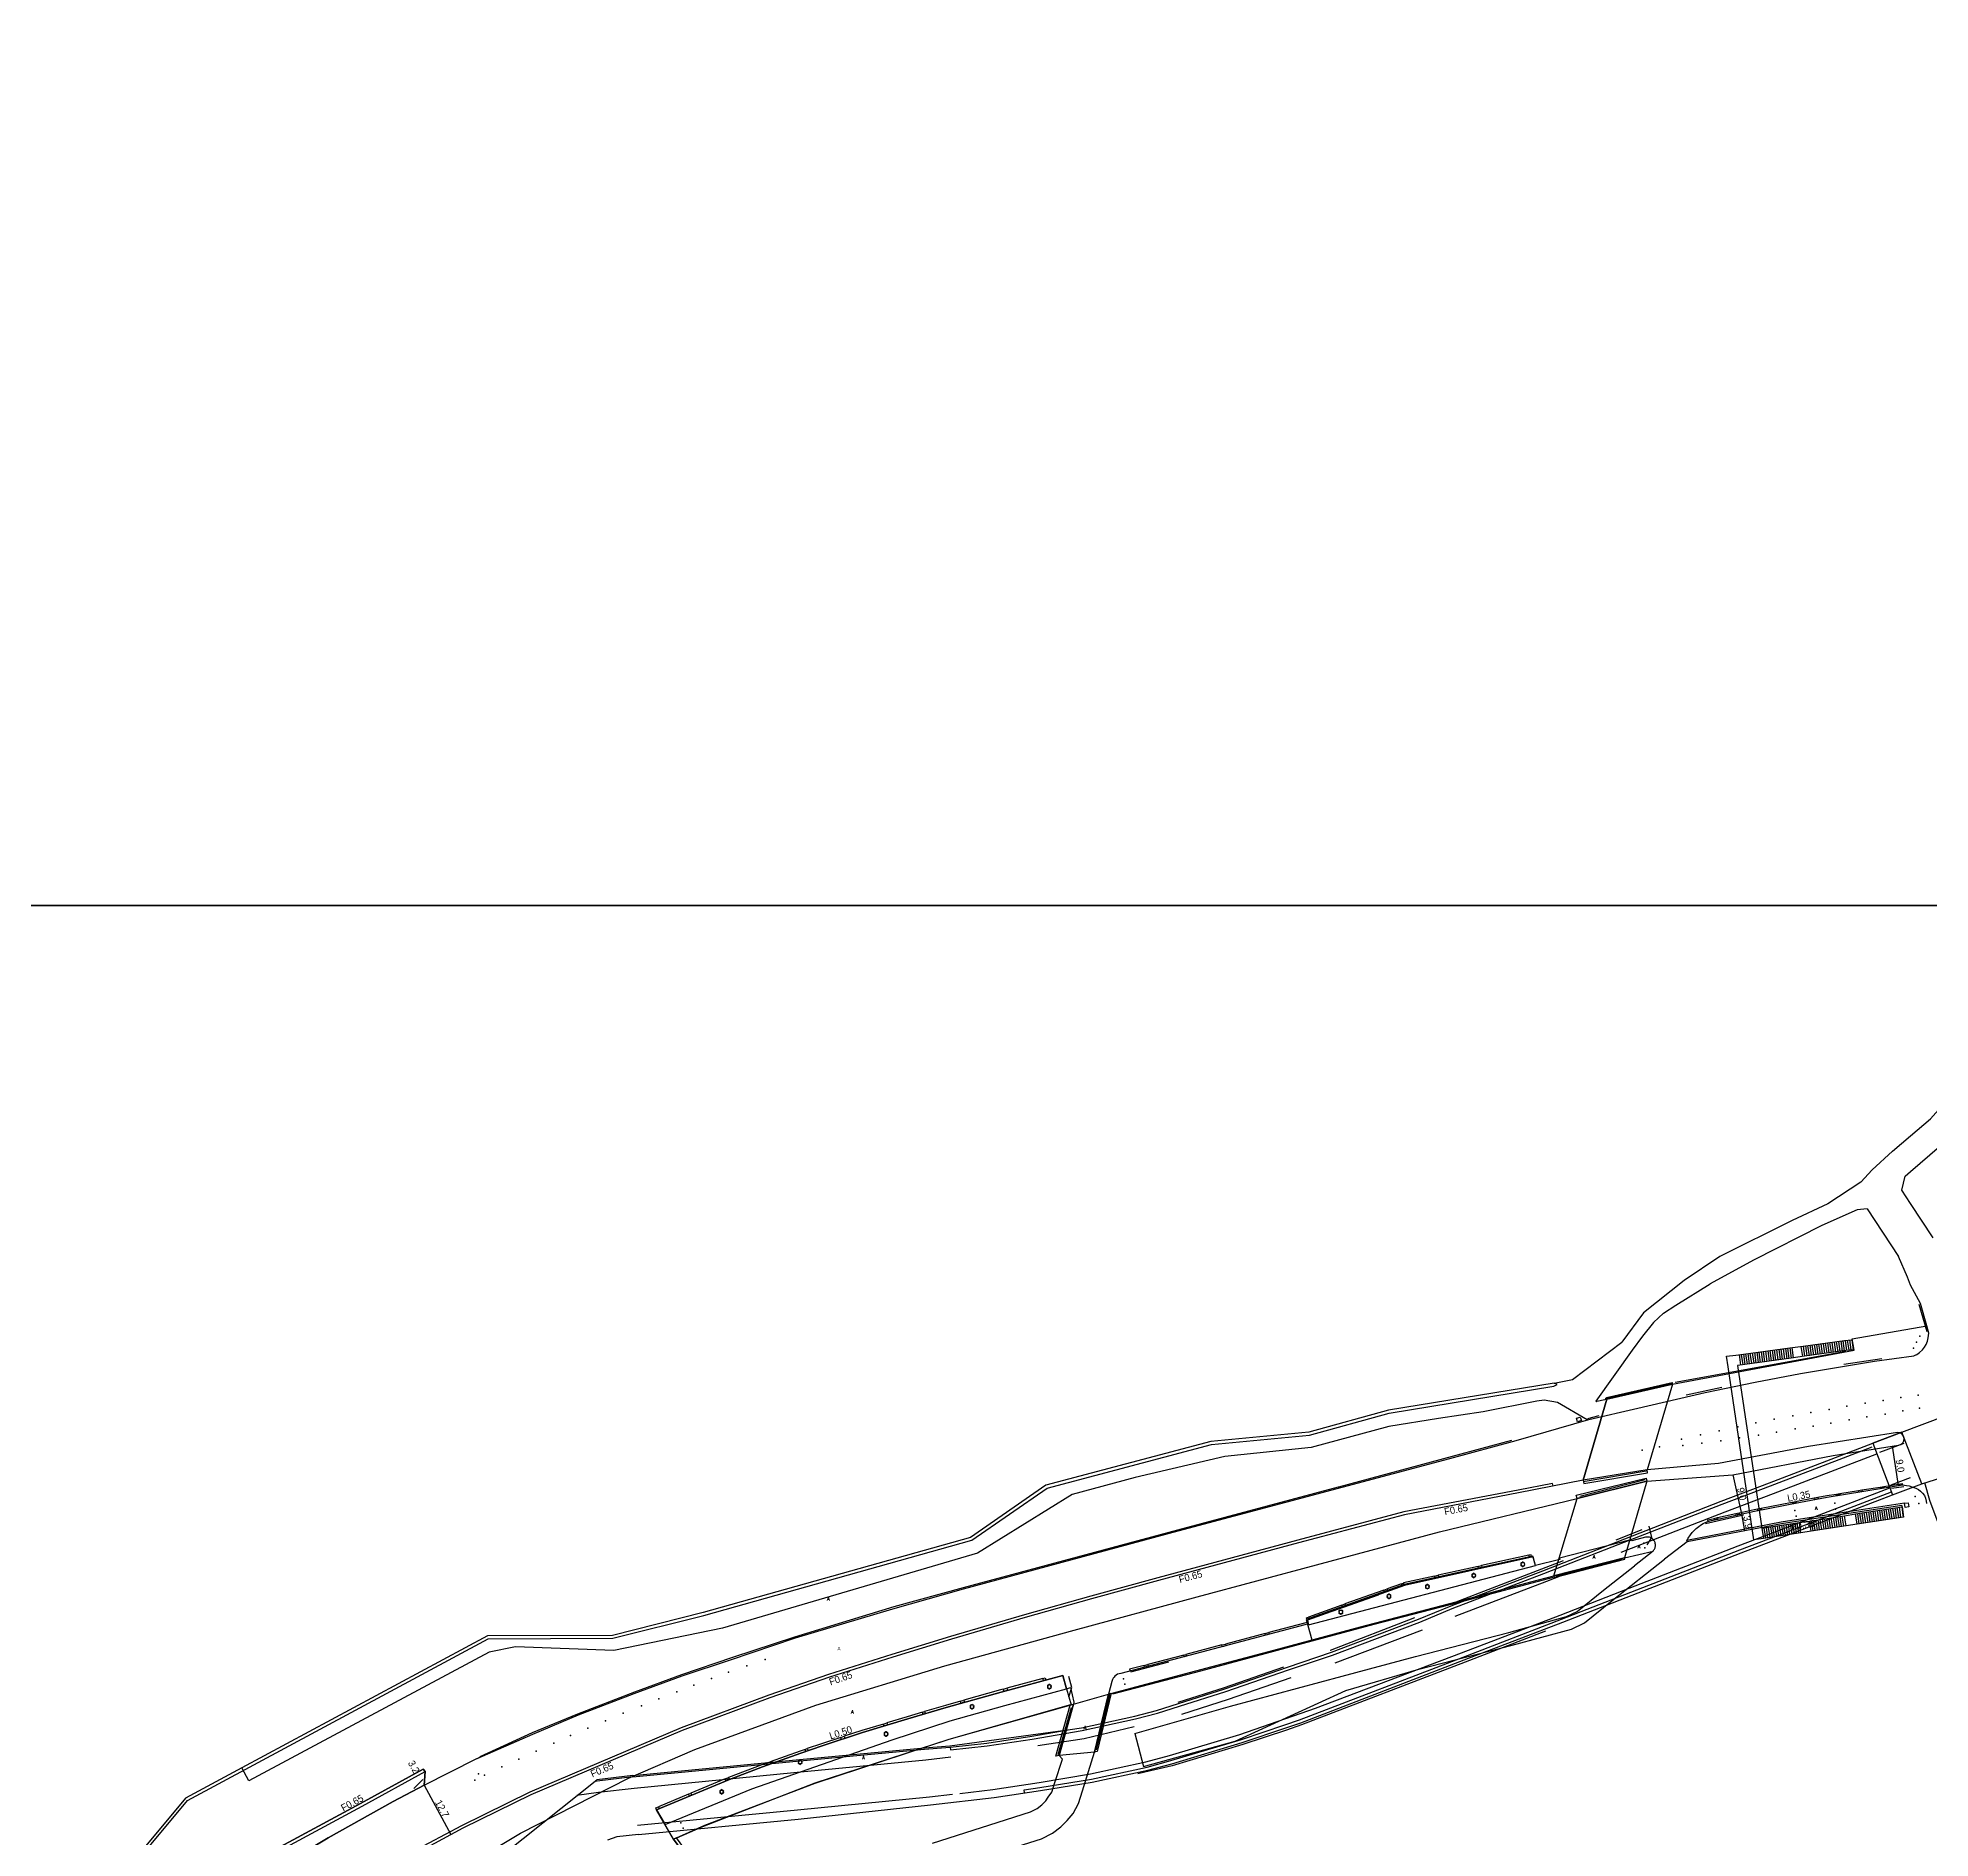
# Model space of a CAD drawing. Header units: metres. Extents: x -18400 to -16000, y -119400 to -117000.
# Drawn here: x -17503.7 to -17078.3, y -117809.7 to -117404.9 of the extents above; entities that cross this region are included whole.
import ezdxf

# ---------------------------------------------------------------- set-up
doc = ezdxf.new("R2010")
doc.units = ezdxf.units.M
doc.header["$LTSCALE"] = 2.5
for name, color, linetype in [('その他', 7, 'Continuous'), ('側溝・桝', 7, 'Continuous'), ('図郭', 7, 'Continuous'), ('幅員', 7, 'Continuous'), ('植栽', 7, 'Continuous'), ('歩道・分離帯・安全施設', 7, 'Continuous'), ('舗装', 7, 'Continuous'), ('道路', 7, 'Continuous')]:
    doc.layers.add(name, color=color, linetype=linetype)
doc.styles.add('DM_ANOTATION', font='txt.shx', dxfattribs={"bigfont": 'pscdm.shx'})
doc.styles.get("Standard").update_dxf_attribs({"font": ''})
doc.styles.add('YOKO_DECO', font='txt.shx', dxfattribs={"bigfont": 'extfont.shx'})
doc.styles.get('Standard').set_extended_font_data('@MS PGothic')

# ---------------------------------------------------------------- blocks, each defined once
blk = doc.blocks.new('223900')
for centre, start, end in [((-0.57735, 0.333333), 30, 270), ((-0.57735, -0.333333), 90, 330), ((0, 0.666667), 330, 210), ((0.57735, 0.333333), 270, 150), ((0.57735, -0.333333), 210, 90), ((0, -0.666667), 150, 30)]:
    blk.add_arc(centre, 0.333333, start, end)

msp = doc.modelspace()

# ---------------------------------------------------------------- linework, layer by layer
at = {"layer": 'その他'}
msp.add_lwpolyline([(-17123.7, -117703.69), (-17124.04, -117701.36), (-17121.96, -117701.08), (-17120.27, -117700.86), (-17109.85, -117699.47), (-17106.82, -117699.07), (-17097.56, -117697.84), (-17095.93, -117697.62), (-17095.6, -117699.87), (-17097.23, -117700.09), (-17106.51, -117701.36), (-17109.56, -117701.77), (-17119.95, -117703.19), (-17121.6, -117703.4), (-17116.09, -117740.03), (-17107.68, -117738.75), (-17105.39, -117738.4), (-17097.54, -117737.2), (-17095.07, -117736.82), (-17084.6, -117735.23), (-17084.3, -117737.54), (-17094.72, -117739.13), (-17097.19, -117739.5), (-17105.04, -117740.7), (-17107.33, -117741.05), (-17115.74, -117742.33), (-17117.91, -117742.66)], close=True, dxfattribs=at)
for points in [[(-17096.92, -117697.76), (-17096.6, -117700)], [(-17096.42, -117697.69), (-17096.1, -117699.94)], [(-17121.26, -117700.99), (-17120.94, -117703.32)], [(-17120.76, -117700.92), (-17120.43, -117703.25)], [(-17120.27, -117700.86), (-17119.95, -117703.19)], [(-17119.77, -117700.79), (-17119.45, -117703.12)], [(-17119.27, -117700.72), (-17118.97, -117703.05)], [(-17118.79, -117700.66), (-17118.46, -117702.98)], [(-17118.27, -117700.59), (-17117.96, -117702.92)], [(-17117.78, -117700.53), (-17117.46, -117702.85)], [(-17117.28, -117700.46), (-17116.97, -117702.78)], [(-17116.8, -117700.4), (-17116.49, -117702.72)], [(-17116.31, -117700.33), (-17115.99, -117702.65)], [(-17115.8, -117700.26), (-17115.5, -117702.58)], [(-17115.31, -117700.2), (-17115, -117702.51)], [(-17114.81, -117700.13), (-17114.51, -117702.45)], [(-17114.32, -117700.07), (-17114, -117702.38)], [(-17113.83, -117700), (-17113.51, -117702.31)], [(-17113.33, -117699.93), (-17113.03, -117702.24)], [(-17112.83, -117699.87), (-17112.52, -117702.18)], [(-17112.33, -117699.8), (-17112.02, -117702.11)], [(-17111.84, -117699.74), (-17111.53, -117702.04)], [(-17111.34, -117699.67), (-17111.04, -117701.97)], [(-17110.84, -117699.6), (-17110.54, -117701.91)], [(-17110.35, -117699.54), (-17110.05, -117701.84)], [(-17109.85, -117699.47), (-17109.56, -117701.77)], [(-17109.35, -117699.41), (-17109.06, -117701.7)], [(-17107.34, -117699.14), (-17107.01, -117701.42)], [(-17106.82, -117699.07), (-17106.51, -117701.36)], [(-17106.34, -117699.01), (-17106.01, -117701.29)], [(-17105.84, -117698.94), (-17105.52, -117701.22)], [(-17105.35, -117698.87), (-17105.01, -117701.15)], [(-17104.85, -117698.81), (-17104.52, -117701.09)], [(-17104.36, -117698.74), (-17104.02, -117701.02)], [(-17103.86, -117698.68), (-17103.53, -117700.95)], [(-17103.36, -117698.61), (-17103.03, -117700.88)], [(-17102.87, -117698.55), (-17102.54, -117700.82)], [(-17102.37, -117698.48), (-17102.05, -117700.75)], [(-17101.87, -117698.41), (-17101.55, -117700.68)], [(-17101.38, -117698.35), (-17101.06, -117700.61)], [(-17100.88, -117698.28), (-17100.55, -117700.54)], [(-17100.39, -117698.22), (-17100.06, -117700.48)], [(-17099.89, -117698.15), (-17099.57, -117700.41)], [(-17099.4, -117698.09), (-17099.07, -117700.34)], [(-17098.9, -117698.02), (-17098.58, -117700.28)], [(-17098.4, -117697.95), (-17098.09, -117700.21)], [(-17097.92, -117697.89), (-17097.58, -117700.14)], [(-17097.4, -117697.82), (-17097.09, -117700.07)], [(-17089.29, -117738.3), (-17089.63, -117736)], [(-17088.8, -117738.23), (-17089.13, -117735.92)], [(-17088.31, -117738.15), (-17088.65, -117735.85)], [(-17087.82, -117738.08), (-17088.15, -117735.77)], [(-17087.31, -117738), (-17087.66, -117735.69)], [(-17086.82, -117737.92), (-17087.17, -117735.62)], [(-17086.32, -117737.85), (-17086.67, -117735.54)], [(-17085.83, -117737.77), (-17086.17, -117735.47)], [(-17085.33, -117737.7), (-17085.68, -117735.39)], [(-17084.84, -117737.62), (-17085.19, -117735.32)], [(-17116.09, -117740.03), (-17115.74, -117742.33)], [(-17115.24, -117742.25), (-17115.59, -117739.95)], [(-17114.75, -117742.18), (-17115.1, -117739.88)], [(-17114.25, -117742.1), (-17114.61, -117739.8)], [(-17113.76, -117742.03), (-17114.11, -117739.72)], [(-17113.26, -117741.95), (-17113.62, -117739.65)], [(-17112.77, -117741.88), (-17113.13, -117739.58)], [(-17112.28, -117741.8), (-17112.62, -117739.5)], [(-17111.78, -117741.73), (-17112.14, -117739.42)], [(-17111.29, -117741.65), (-17111.63, -117739.35)], [(-17110.8, -117741.58), (-17111.15, -117739.27)], [(-17110.3, -117741.5), (-17110.65, -117739.2)], [(-17109.8, -117741.43), (-17110.15, -117739.12)], [(-17109.31, -117741.35), (-17109.66, -117739.05)], [(-17108.82, -117741.28), (-17109.17, -117738.97)], [(-17108.33, -117741.2), (-17108.67, -117738.9)], [(-17107.83, -117741.13), (-17108.18, -117738.82)], [(-17107.33, -117741.05), (-17107.68, -117738.75)], [(-17105.04, -117740.7), (-17105.39, -117738.4)], [(-17104.62, -117740.64), (-17104.96, -117738.33)], [(-17104.12, -117740.56), (-17104.47, -117738.26)], [(-17103.62, -117740.48), (-17103.97, -117738.18)], [(-17103.13, -117740.41), (-17103.47, -117738.1)], [(-17102.63, -117740.33), (-17102.98, -117738.03)], [(-17102.14, -117740.26), (-17102.49, -117737.95)], [(-17101.65, -117740.18), (-17101.99, -117737.88)], [(-17101.15, -117740.11), (-17101.5, -117737.8)], [(-17100.66, -117740.03), (-17101, -117737.73)], [(-17100.16, -117739.96), (-17100.52, -117737.65)], [(-17099.66, -117739.88), (-17100.02, -117737.58)], [(-17099.17, -117739.81), (-17099.52, -117737.5)], [(-17098.68, -117739.73), (-17099.03, -117737.43)], [(-17098.18, -117739.65), (-17098.53, -117737.35)], [(-17097.69, -117739.58), (-17098.04, -117737.28)], [(-17097.19, -117739.5), (-17097.54, -117737.2)], [(-17094.72, -117739.13), (-17095.07, -117736.82)], [(-17094.23, -117739.05), (-17094.58, -117736.75)], [(-17093.73, -117738.98), (-17094.08, -117736.67)], [(-17093.24, -117738.9), (-17093.59, -117736.6)], [(-17092.75, -117738.83), (-17093.1, -117736.52)], [(-17092.25, -117738.75), (-17092.6, -117736.45)], [(-17091.76, -117738.68), (-17092.1, -117736.37)], [(-17091.27, -117738.6), (-17091.61, -117736.3)], [(-17090.76, -117738.53), (-17091.13, -117736.22)], [(-17090.28, -117738.45), (-17090.63, -117736.15)], [(-17089.79, -117738.38), (-17090.13, -117736.07)]]:
    msp.add_lwpolyline(points, dxfattribs=at)
at = {"layer": '側溝・桝'}
for points in [[(-17496.73, -117846.5), (-17495.19, -117838.62), (-17486.42, -117820.92), (-17470.05, -117801.22), (-17402.44, -117764.86), (-17374.41, -117764.78), (-17353.97, -117759.63), (-17293.75, -117742.7), (-17276.78, -117730.98), (-17239.85, -117721.16), (-17217.84, -117719.07), (-17199.88, -117714.11), (-17162.91, -117708.06), (-17162.11, -117707.69)], [(-17162.11, -117707.69), (-17162.82, -117707.37)], [(-17160.33, -117748.32), (-17148.44, -117743.67), (-17125.02, -117734.58), (-17114.18, -117730.46), (-17091.31, -117721.68)], [(-17163.04, -117730.55), (-17163.16, -117729.93), (-17170.92, -117731.43), (-17196.62, -117736.36), (-17220.46, -117742.73), (-17251.93, -117751.14), (-17266.99, -117755.3), (-17281.92, -117759.5), (-17298.53, -117764.39), (-17311.7, -117768.4), (-17325.93, -117772.92), (-17339.34, -117777.58), (-17359.11, -117784.91), (-17393.11, -117799.39), (-17408.47, -117806.93), (-17419.45, -117812.81)], [(-17098.56, -117732.2), (-17094.43, -117731.54)], [(-17093.62, -117731.41), (-17089.54, -117730.76)], [(-17088.72, -117730.64), (-17085.4, -117730.08)], [(-17278.44, -117798.32), (-17266.81, -117796.42), (-17254.35, -117793.72), (-17248.99, -117792.29), (-17233.13, -117787.54), (-17223.4, -117784.27), (-17220.03, -117783.1), (-17183.26, -117769), (-17161.14, -117760.5), (-17145.56, -117754.41), (-17121.06, -117744.89), (-17110.24, -117740.78), (-17086.98, -117731.86)], [(-17084.09, -117734.42), (-17100.61, -117736.94), (-17111.77, -117738.68), (-17132.96, -117742.75), (-17132.9, -117743.09)], [(-17121.2, -117736.55), (-17117.87, -117735.81), (-17117.07, -117735.66)], [(-17116.27, -117735.5), (-17109.27, -117734.15)], [(-17108.46, -117734), (-17107.53, -117733.82), (-17104.33, -117733.21)], [(-17103.53, -117733.05), (-17101.5, -117732.67), (-17099.37, -117732.33)], [(-17128.18, -117738.5), (-17128.27, -117738.17), (-17127.52, -117737.97), (-17126.88, -117737.82)], [(-17126.08, -117737.62), (-17122, -117736.72)], [(-17247.06, -117780.04), (-17236.64, -117776.74), (-17222.54, -117771.85), (-17212.68, -117768.53), (-17193.05, -117761.11), (-17185.71, -117758.11), (-17165.13, -117750.2), (-17160.33, -117748.32)], [(-17179.93, -117748.62), (-17188.89, -117750.61)], [(-17168.49, -117746.09), (-17179.12, -117748.44)], [(-17197.15, -117752.5), (-17200.36, -117753.65)], [(-17189.72, -117750.79), (-17196.67, -117752.33), (-17196.69, -117752.34)], [(-17210.56, -117757.31), (-17218.05, -117759.99)], [(-17201.1, -117753.92), (-17209.84, -117757.05)], [(-17218.37, -117761.22), (-17218.94, -117761.37), (-17226.99, -117763.5)], [(-17227.8, -117763.71), (-17236.71, -117766.06)], [(-17246.1, -117768.54), (-17254.2, -117770.68)], [(-17237.54, -117766.28), (-17245.59, -117768.41)], [(-17277.76, -117773.82), (-17285.87, -117776.02)], [(-17254.98, -117770.88), (-17258.25, -117771.75), (-17258.15, -117772.12)], [(-17286.66, -117776.23), (-17287.3, -117776.4), (-17295.5, -117778.7)], [(-17304.85, -117781.41), (-17308.26, -117782.43), (-17312.85, -117783.82)], [(-17296.3, -117778.93), (-17299.63, -117779.86), (-17304.36, -117781.27)], [(-17298.55, -117789.89), (-17290.29, -117788.98), (-17280.18, -117787.45), (-17268.93, -117785.53), (-17256.96, -117782.92), (-17252.01, -117781.61), (-17247.06, -117780.04)], [(-17323.18, -117787.07), (-17327.56, -117788.49), (-17330.72, -117789.58)], [(-17313.61, -117784.06), (-17318.45, -117785.52), (-17322.41, -117786.81)], [(-17298.62, -117789.24), (-17290.38, -117788.34), (-17280.28, -117786.81), (-17271.6, -117785.32)], [(-17331.23, -117789.75), (-17332.31, -117790.12), (-17339.07, -117792.54)], [(-17497.1, -117847.72), (-17496.94, -117847.57), (-17493.03, -117844.1), (-17488.2, -117840.19), (-17481.31, -117834.92), (-17462.69, -117821.06), (-17457.22, -117817.41), (-17451.63, -117813.75), (-17430.83, -117802.55), (-17416.63, -117794.75)], [(-17457.84, -117793.9), (-17470.48, -117800.69), (-17482.78, -117815.49)], [(-17339.83, -117792.81), (-17340.98, -117793.23), (-17348.43, -117796.06), (-17348.45, -117796.06)], [(-17357.42, -117799.83), (-17364.18, -117802.66)], [(-17349.22, -117796.39), (-17356.9, -117799.61)], [(-17281.87, -117799.54), (-17281.97, -117798.85), (-17278.44, -117798.32)]]:
    msp.add_lwpolyline(points, dxfattribs=at)
for points in [[(-17157.82, -117715.28), (-17156.94, -117715.02), (-17156.7, -117715.81), (-17157.58, -117716.07)], [(-17094.38, -117731.88), (-17094.43, -117731.54), (-17093.62, -117731.41), (-17093.57, -117731.75)], [(-17089.48, -117731.09), (-17089.54, -117730.76), (-17088.72, -117730.64), (-17088.67, -117730.96)], [(-17085.34, -117730.42), (-17085.4, -117730.08), (-17084.58, -117729.95), (-17084.53, -117730.29)], [(-17117.01, -117736), (-17117.07, -117735.66), (-17116.27, -117735.5), (-17116.2, -117735.84)], [(-17109.2, -117734.49), (-17109.27, -117734.15), (-17108.46, -117734), (-17108.4, -117734.34)], [(-17104.27, -117733.55), (-17104.33, -117733.21), (-17103.53, -117733.05), (-17103.46, -117733.4)], [(-17099.32, -117732.67), (-17099.37, -117732.33), (-17098.56, -117732.2), (-17098.51, -117732.54)], [(-17083.06, -117735.24), (-17083.94, -117735.38), (-17084.09, -117734.42), (-17083.22, -117734.28)], [(-17126.79, -117738.15), (-17126.88, -117737.82), (-17126.08, -117737.62), (-17126, -117737.96)], [(-17121.92, -117737.06), (-17122, -117736.72), (-17121.2, -117736.55), (-17121.12, -117736.88)], [(-17179.93, -117748.62), (-17179.12, -117748.44), (-17179.04, -117748.82), (-17179.85, -117749)], [(-17168.49, -117746.09), (-17168.41, -117746.47), (-17167.91, -117746.36), (-17167.99, -117745.98)], [(-17196.69, -117752.34), (-17196.55, -117752.71), (-17197.02, -117752.87), (-17197.15, -117752.5)], [(-17189.72, -117750.79), (-17188.89, -117750.61), (-17188.81, -117750.99), (-17189.63, -117751.17)], [(-17210.56, -117757.31), (-17209.84, -117757.05), (-17209.71, -117757.41), (-17210.43, -117757.67)], [(-17201.1, -117753.92), (-17200.36, -117753.65), (-17200.23, -117754.02), (-17200.97, -117754.29)], [(-17218.5, -117760.15), (-17218.05, -117759.99), (-17217.92, -117760.35), (-17218.37, -117760.51)], [(-17227.8, -117763.71), (-17226.99, -117763.5), (-17226.89, -117763.87), (-17227.7, -117764.09)], [(-17245.59, -117768.41), (-17245.49, -117768.78), (-17246, -117768.92), (-17246.1, -117768.54)], [(-17237.54, -117766.28), (-17236.71, -117766.06), (-17236.62, -117766.44), (-17237.44, -117766.66)], [(-17277.76, -117773.82), (-17277.25, -117773.68), (-17277.12, -117774.15), (-17277.63, -117774.28)], [(-17254.98, -117770.88), (-17254.2, -117770.68), (-17254.1, -117771.05), (-17254.88, -117771.26)], [(-17286.66, -117776.23), (-17285.87, -117776.02), (-17285.75, -117776.48), (-17286.53, -117776.69)], [(-17304.85, -117781.41), (-17304.36, -117781.27), (-17304.22, -117781.73), (-17304.71, -117781.88)], [(-17296.3, -117778.93), (-17295.5, -117778.7), (-17295.37, -117779.17), (-17296.17, -117779.39)], [(-17323.18, -117787.07), (-17322.41, -117786.81), (-17322.26, -117787.27), (-17323.03, -117787.52)], [(-17313.61, -117784.06), (-17312.85, -117783.82), (-17312.71, -117784.28), (-17313.47, -117784.52)], [(-17331.23, -117789.75), (-17330.72, -117789.58), (-17330.56, -117790.03), (-17331.07, -117790.21)], [(-17339.83, -117792.81), (-17339.07, -117792.54), (-17338.9, -117792.99), (-17339.66, -117793.27)], [(-17357.42, -117799.83), (-17356.9, -117799.61), (-17356.72, -117800.06), (-17357.23, -117800.27)], [(-17349.22, -117796.39), (-17348.45, -117796.06), (-17348.26, -117796.51), (-17349.03, -117796.83)], [(-17364.77, -117802.92), (-17364.18, -117802.66), (-17363.99, -117803.11), (-17364.59, -117803.36)]]:
    msp.add_lwpolyline(points, close=True, dxfattribs=at)
at = {"layer": '側溝・桝', "flags": 128}
msp.add_lwpolyline([(-17298.62, -117789.24), (-17298.55, -117789.89)], dxfattribs=at)
at = {"layer": '図郭'}
for points in [[(-17600, -117600), (-16800, -117600), (-16800, -117000), (-17600, -117000)], [(-17600, -118200), (-16800, -118200), (-16800, -117600), (-17600, -117600)]]:
    msp.add_lwpolyline(points, close=True, dxfattribs=at)
at = {"layer": '幅員'}
for points in [[(-17085.37, -117730.43), (-17086.77, -117721.57)], [(-17122.67, -117727.98), (-17120.72, -117736.8)], [(-17141.91, -117743.73), (-17140.83, -117742.07), (-17141.42, -117739.53)], [(-17120.72, -117736.8), (-17119.99, -117740.62)], [(-17218.54, -117760.58), (-17217.31, -117765.13)], [(-17271.92, -117777.93), (-17271.22, -117775.87), (-17271.89, -117773.39)], [(-17272.42, -117776.11), (-17271.43, -117779.75)], [(-17416.85, -117797.78), (-17410.87, -117808.93)]]:
    msp.add_lwpolyline(points, dxfattribs=at)
at = {"layer": '植栽'}
for points in [[(-17167.56, -117746.48), (-17196.49, -117752.89), (-17218.3, -117760.7), (-17218.03, -117761.74), (-17167.01, -117748.44)], [(-17272.42, -117776.11), (-17273.3, -117773.11), (-17287.17, -117776.87), (-17299.5, -117780.32), (-17308.12, -117782.89), (-17318.3, -117785.98), (-17327.4, -117788.95), (-17332.15, -117790.58), (-17340.81, -117793.68), (-17348.25, -117796.5), (-17364.59, -117803.36), (-17362.71, -117806.63), (-17343.22, -117798.59), (-17311.64, -117787.61), (-17298.61, -117783.32), (-17286.28, -117779.87)]]:
    msp.add_lwpolyline(points, close=True, dxfattribs=at)
at = {"layer": '歩道・分離帯・安全施設'}
for points in [[(-17080.8, -117689.6), (-17079.05, -117695.75)], [(-17416.85, -117797.78), (-17405.16, -117791.87), (-17392.41, -117786.3), (-17382.19, -117782.02), (-17369.66, -117777.17), (-17358.87, -117773.18), (-17348.02, -117769.6), (-17333.38, -117764.7), (-17311.48, -117758.15), (-17295.64, -117753.67), (-17247.32, -117740.64), (-17186.24, -117724.31), (-17171.36, -117720.32), (-17155.02, -117715.55), (-17144.03, -117713), (-17128.89, -117709.48), (-17117.65, -117707.21), (-17107.42, -117705.24), (-17099.35, -117703.88), (-17090.81, -117702.44), (-17081.98, -117701.24), (-17081.28, -117700.96), (-17080.67, -117700.52), (-17080.02, -117699.9), (-17079.54, -117699.31), (-17079.19, -117698.7), (-17078.88, -117697.97), (-17078.71, -117697.23), (-17078.57, -117696.12), (-17079, -117694.52)], [(-17416.85, -117797.78), (-17405.16, -117791.87), (-17392.41, -117786.3), (-17382.19, -117782.02), (-17369.66, -117777.17), (-17358.87, -117773.18), (-17348.02, -117769.6), (-17333.38, -117764.7), (-17311.48, -117758.15), (-17295.64, -117753.67), (-17247.32, -117740.64), (-17186.24, -117724.31), (-17171.36, -117720.32), (-17155.02, -117715.55), (-17144.03, -117713), (-17128.89, -117709.48), (-17117.65, -117707.21), (-17107.42, -117705.24), (-17099.35, -117703.88), (-17090.81, -117702.44), (-17081.98, -117701.24), (-17081.28, -117700.96), (-17080.67, -117700.52), (-17080.02, -117699.9), (-17079.54, -117699.31), (-17079.19, -117698.7), (-17078.88, -117697.97), (-17078.71, -117697.23), (-17078.57, -117696.12), (-17079, -117694.52)], [(-17155.41, -117715.67), (-17155.02, -117715.55), (-17144.03, -117713), (-17128.89, -117709.48), (-17117.65, -117707.21), (-17107.42, -117705.24), (-17099.35, -117703.88), (-17090.81, -117702.44), (-17081.98, -117701.24), (-17081.49, -117701.05)], [(-17135.59, -117707.19), (-17097.23, -117700.21)], [(-17089.15, -117701.92), (-17097.71, -117703.22)], [(-17151.37, -117710.86), (-17136.27, -117707.38)], [(-17125.14, -117708.39), (-17133.13, -117710.13)], [(-17152.74, -117714.78), (-17155.3, -117715.41)], [(-17404.97, -117791.79), (-17392.41, -117786.3), (-17382.19, -117782.02), (-17369.66, -117777.17), (-17358.87, -117773.18), (-17348.02, -117769.6), (-17333.38, -117764.7), (-17311.48, -117758.15), (-17295.64, -117753.67), (-17247.32, -117740.64), (-17186.24, -117724.31), (-17171.36, -117720.32)], [(-17211.2, -117730.69), (-17185.68, -117723.78), (-17172.35, -117720.23)], [(-17147.77, -117745.4), (-17124.36, -117736.31), (-17113.52, -117732.19), (-17090.27, -117723.27)], [(-17156.33, -117729.51), (-17142.12, -117727.09)], [(-17404.3, -117791.33), (-17392.47, -117785.97), (-17382.29, -117781.75), (-17369.52, -117776.84), (-17358.9, -117772.92), (-17347.48, -117769), (-17333.5, -117764.47), (-17311.21, -117757.63), (-17295.61, -117753.34), (-17247.39, -117740.39), (-17211.29, -117730.71)], [(-17142.33, -117729.16), (-17157.08, -117732.86)], [(-17132.9, -117743.09), (-17132.96, -117742.75), (-17132.67, -117742.29), (-17132.17, -117741.53), (-17131.77, -117740.98), (-17131.37, -117740.55), (-17130.9, -117740.1), (-17130.3, -117739.62), (-17129.88, -117739.3), (-17129.34, -117738.97), (-17128.49, -117738.58), (-17127.43, -117738.31), (-17126, -117737.96), (-17117.8, -117736.15), (-17107.47, -117734.16), (-17101.44, -117733.01), (-17084.53, -117730.29), (-17083.59, -117730.41), (-17082.97, -117730.51), (-17082.37, -117730.68), (-17081.52, -117730.99), (-17080.93, -117731.32), (-17080.43, -117731.68), (-17079.98, -117732.11), (-17079.59, -117732.65), (-17079.31, -117733.29), (-17079.19, -117733.94), (-17079.12, -117734.45)], [(-17132.96, -117742.75), (-17132.67, -117742.29), (-17132.17, -117741.53), (-17131.77, -117740.98), (-17131.37, -117740.55), (-17130.9, -117740.1), (-17130.3, -117739.62), (-17129.88, -117739.3), (-17129.34, -117738.97), (-17128.49, -117738.58), (-17127.43, -117738.31), (-17126, -117737.96), (-17117.8, -117736.15), (-17107.47, -117734.16), (-17101.44, -117733.01), (-17084.53, -117730.29), (-17083.59, -117730.41), (-17082.97, -117730.51), (-17082.37, -117730.68), (-17081.52, -117730.99), (-17080.93, -117731.32), (-17080.43, -117731.68), (-17079.98, -117732.11), (-17079.59, -117732.65), (-17079.31, -117733.29), (-17079.19, -117733.94), (-17079.12, -117734.45)], [(-17101.44, -117733.01), (-17084.53, -117730.29), (-17083.59, -117730.41), (-17082.97, -117730.51), (-17082.37, -117730.68), (-17081.52, -117730.99)], [(-17086.95, -117730.99), (-17084.23, -117730.62)], [(-17129.34, -117738.97), (-17128.49, -117738.58), (-17127.43, -117738.31), (-17126, -117737.96), (-17117.8, -117736.15), (-17107.47, -117734.16)], [(-17120.24, -117737.05), (-17128.81, -117739.02)], [(-17140.59, -117745.17), (-17140.38, -117744.91), (-17140.27, -117744.72), (-17140.21, -117744.56), (-17140.14, -117744.4), (-17140.09, -117744.23), (-17140.06, -117744.04), (-17140.04, -117743.85), (-17140.05, -117743.66), (-17140.08, -117743.45), (-17140.13, -117743.26), (-17140.18, -117743.1), (-17140.26, -117742.95), (-17140.38, -117742.76), (-17140.56, -117742.54), (-17140.7, -117742.41), (-17140.89, -117742.27), (-17141.16, -117742.13), (-17141.37, -117742.06), (-17141.61, -117742.01), (-17141.97, -117742), (-17142.3, -117742.06), (-17145.39, -117742.89), (-17145.87, -117742.74), (-17161.64, -117746.77), (-17161.57, -117747.04), (-17167.01, -117748.44), (-17167.61, -117746.29), (-17196.54, -117752.7), (-17218.54, -117760.58), (-17218.37, -117761.22), (-17218.27, -117761.6), (-17218.84, -117761.75), (-17260.24, -117772.67), (-17260.99, -117772.87), (-17261.3, -117773.05), (-17261.58, -117773.27), (-17261.77, -117773.48), (-17261.94, -117773.71), (-17262.1, -117774.02), (-17262.24, -117774.49), (-17263.02, -117777.31)], [(-17140.59, -117745.17), (-17140.38, -117744.91), (-17140.27, -117744.72), (-17140.21, -117744.56), (-17140.14, -117744.4), (-17140.09, -117744.23), (-17140.06, -117744.04), (-17140.04, -117743.85), (-17140.05, -117743.66), (-17140.08, -117743.45), (-17140.13, -117743.26), (-17140.18, -117743.1), (-17140.26, -117742.95), (-17140.38, -117742.76), (-17140.56, -117742.54), (-17140.7, -117742.41), (-17140.89, -117742.27), (-17141.16, -117742.13), (-17141.37, -117742.06), (-17141.61, -117742.01), (-17141.97, -117742), (-17142.3, -117742.06), (-17145.39, -117742.89), (-17145.87, -117742.74), (-17161.64, -117746.77), (-17161.57, -117747.04), (-17167.01, -117748.44), (-17167.61, -117746.29), (-17196.54, -117752.7), (-17218.54, -117760.58), (-17218.37, -117761.22), (-17218.27, -117761.6), (-17218.84, -117761.75), (-17260.24, -117772.67), (-17260.99, -117772.87), (-17261.3, -117773.05), (-17261.58, -117773.27), (-17261.77, -117773.48), (-17261.94, -117773.71), (-17262.1, -117774.02), (-17262.24, -117774.49), (-17263.02, -117777.31)], [(-17142.3, -117742.06), (-17145.39, -117742.89), (-17145.87, -117742.74), (-17161.64, -117746.77), (-17161.57, -117747.04), (-17167.01, -117748.44)], [(-17148.89, -117742.61), (-17148.86, -117742.6), (-17143.04, -117740.34)], [(-17185.85, -117756.93), (-17165.55, -117749.13), (-17160.75, -117747.25)], [(-17162.36, -117750.81), (-17147.54, -117746.94)], [(-17262.03, -117777.28), (-17242.24, -117772.1), (-17219.18, -117765.86), (-17203.31, -117761.61), (-17183.89, -117756.55), (-17163, -117750.99)], [(-17185.05, -117759.83), (-17164.46, -117751.92), (-17159.66, -117750.04)], [(-17202.35, -117755.04), (-17212.59, -117758.7)], [(-17213.15, -117767.47), (-17213.07, -117767.45), (-17194.15, -117760.07)], [(-17218.84, -117761.75), (-17260.23, -117772.67), (-17260.99, -117772.87)], [(-17164.78, -117763.19), (-17182.83, -117770.12), (-17219.62, -117784.23), (-17223.01, -117785.41), (-17232.77, -117788.68), (-17248.67, -117793.45), (-17253.57, -117794.58), (-17256.42, -117795.22)], [(-17212.02, -117770.26), (-17192.41, -117762.84)], [(-17257.98, -117772.3), (-17249.47, -117770.05)], [(-17360.83, -117809.91), (-17364.59, -117803.36), (-17348.25, -117796.5), (-17340.81, -117793.68), (-17332.15, -117790.58), (-17327.4, -117788.95), (-17318.3, -117785.98), (-17308.12, -117782.89), (-17299.5, -117780.32), (-17287.17, -117776.87), (-17273.3, -117773.11), (-17272.42, -117776.11), (-17271.53, -117775.87), (-17270.77, -117779.17), (-17270.86, -117779.59)], [(-17360.83, -117809.91), (-17364.59, -117803.36), (-17348.25, -117796.5), (-17340.81, -117793.68), (-17332.15, -117790.58), (-17327.4, -117788.95), (-17318.3, -117785.98), (-17308.12, -117782.89), (-17299.5, -117780.32), (-17287.17, -117776.87), (-17273.3, -117773.11), (-17272.42, -117776.11), (-17271.53, -117775.87), (-17270.77, -117779.17), (-17270.86, -117779.59)], [(-17247.35, -117779.13), (-17236.93, -117775.84), (-17223.61, -117771.22)], [(-17246.5, -117781.8), (-17236.05, -117778.49), (-17221.93, -117773.6)], [(-17265.74, -117789.88), (-17262.74, -117777.5)], [(-17360.09, -117809.66), (-17354.18, -117807.06), (-17328.97, -117797.31), (-17298.81, -117787.47), (-17271.49, -117779.69)], [(-17274.32, -117790.88), (-17271.35, -117780.31)], [(-17278.93, -117788.86), (-17268.47, -117787.3), (-17257.26, -117784.63)], [(-17369.93, -117795.95), (-17334.01, -117792.48), (-17304.34, -117789.7), (-17298.62, -117789.24)], [(-17447.78, -117815.28), (-17438.42, -117809.67), (-17423.83, -117801.45), (-17416.85, -117797.78), (-17416.63, -117794.75), (-17417.07, -117794.23), (-17431.15, -117801.96), (-17451.97, -117813.18)], [(-17451.97, -117813.18), (-17431.15, -117801.96), (-17417.07, -117794.23), (-17416.63, -117794.75), (-17416.85, -117797.78), (-17423.83, -117801.45), (-17438.42, -117809.67), (-17447.78, -117815.28)], [(-17298.47, -117791.54), (-17304.1, -117792.19), (-17333.76, -117795.06), (-17369.65, -117798.53)], [(-17416.85, -117797.78), (-17423.83, -117801.45), (-17438.42, -117809.67), (-17447.78, -117815.28), (-17453.88, -117819.2), (-17459.63, -117823.15), (-17464.2, -117826.36), (-17468.92, -117829.84), (-17475.89, -117835.16), (-17479.78, -117837.94), (-17488.45, -117844.35), (-17489.62, -117845.37), (-17489.72, -117845.46)], [(-17417.15, -117796.55), (-17419.2, -117798.57)], [(-17369.65, -117798.53), (-17377.66, -117799.47), (-17382.5, -117800.15)], [(-17369.93, -117795.95), (-17377.99, -117796.9), (-17378.49, -117796.97)], [(-17368.88, -117806.8), (-17332.96, -117803.33), (-17303.22, -117800.45), (-17298.06, -117799.85)], [(-17296.46, -117799.66), (-17288.98, -117798.8), (-17278.6, -117797.23)]]:
    msp.add_lwpolyline(points, dxfattribs=at)
at = {"layer": '歩道・分離帯・安全施設', "flags": 128}
for points in [[(-17084.2, -117720.96), (-17089.69, -117723)], [(-17278.6, -117797.23), (-17267.04, -117795.25), (-17254.63, -117792.55), (-17249.32, -117791.14), (-17233.5, -117786.39), (-17216.44, -117780.49), (-17183.61, -117768.07), (-17161.5, -117759.57), (-17145.92, -117753.48), (-17121.42, -117743.96), (-17110.6, -117739.85), (-17087.34, -117730.92)], [(-17087.05, -117730.25), (-17082.74, -117728.58)]]:
    msp.add_lwpolyline(points, dxfattribs=at)
at = {"layer": '歩道・分離帯・安全施設'}
for p in [(-17080.61, -117696.84, 58.3), (-17082.06, -117699.51, 58.27), (-17081.35, -117698.18, 58.26), (-17081.01, -117710.13, 57.91), (-17109.19, -117714.75, 58.09), (-17105.14, -117713.97, 58.06), (-17101.02, -117713.3, 58.02), (-17096.99, -117712.56, 58.03), (-17092.93, -117711.91, 58.02), (-17088.84, -117711.32, 57.95), (-17088.42, -117714.4, 57.89), (-17084.84, -117710.66, 57.91), (-17084.4, -117713.65, 57.88), (-17080.65, -117713, 57.83), (-17125.75, -117718.1, 58.14), (-17121.55, -117717.2, 58.19), (-17117.47, -117716.34, 58.15), (-17113.36, -117715.53, 58.13), (-17112.85, -117718.4, 58.04), (-17108.64, -117717.69, 57.98), (-17104.61, -117717.05, 57.93), (-17100.64, -117716.4, 57.91), (-17096.48, -117715.65, 57.96), (-17092.49, -117714.98, 57.9), (-17143.02, -117722.47, 58.27), (-17139.1, -117721.68, 58.27), (-17134.18, -117720, 58.22), (-17133.91, -117721.43, 58.22), (-17129.88, -117719.05, 58.2), (-17129.62, -117720.9, 58.14), (-17125.35, -117720.38, 58.09), (-17121.12, -117719.72, 58.08), (-17116.91, -117719.09, 58.04), (-17108.7, -117736.04, 58.05), (-17099.74, -117734.4, 57.98), (-17099.55, -117735.75, 57.91), (-17081.66, -117732.88, 57.85), (-17080.8, -117734.44, 57.91), (-17108.38, -117737.31, 58), (-17142.68, -117743.41, 58.3), (-17142.46, -117744.44, 58.2), (-17340.23, -117769.51, 61.1), (-17352.25, -117773.8, 61.37), (-17348.42, -117772.39, 61.26), (-17344.32, -117770.94, 61.16), (-17259.63, -117773.9, 59.68), (-17364.08, -117778.35, 61.61), (-17360.08, -117776.83, 61.55), (-17356.24, -117775.31, 61.44), (-17259.3, -117775.09, 59.72), (-17372.09, -117781.62, 61.84), (-17367.98, -117779.95, 61.69), (-17383.93, -117786.67, 62.1), (-17380.04, -117784.95, 62.01), (-17376.12, -117783.33, 61.91), (-17391.68, -117790.13, 62.32), (-17387.7, -117788.32, 62.21), (-17404.64, -117795.24, 62.72), (-17403.29, -117795.58, 62.63), (-17399.38, -117793.68, 62.53), (-17395.59, -117791.93, 62.45), (-17405.5, -117796.68, 62.73), (-17359.14, -117806.25, 61.13), (-17358.62, -117807.46, 61.13)]:
    msp.add_point(p, dxfattribs=at)
at = {"layer": '舗装'}
for points in [[(-17136.18, -117707.59), (-17141.92, -117726.86)], [(-17150.99, -117711.01), (-17156.27, -117729.23)], [(-17141.97, -117729.43), (-17147, -117746.65)], [(-17162.88, -117750.73), (-17157.66, -117733.31)], [(-17270.86, -117779.59), (-17263.02, -117777.31)], [(-17266.16, -117790.38), (-17274.07, -117791.1)]]:
    msp.add_lwpolyline(points, dxfattribs=at)
at = {"layer": '道路'}
for points in [[(-17082.68, -117659.81), (-17074, -117652.28), (-17065.65, -117642.88), (-17057.45, -117632.7), (-17051.22, -117625.26), (-17048.16, -117621.45), (-17045.82, -117619.33), (-17042.49, -117616.89), (-17038.94, -117615.02), (-17035.29, -117613.52), (-17030.64, -117612.27)], [(-17082.68, -117651.77), (-17078.2, -117647.98), (-17070.23, -117639.01), (-17062.03, -117628.82), (-17054.35, -117620.19)], [(-17093.84, -117662.21), (-17091.3, -117659.46), (-17086.72, -117655.19), (-17082.68, -117651.77)], [(-17093.84, -117662.21), (-17101.28, -117667.1), (-17109.33, -117670.85), (-17125.6, -117678.89), (-17133.6, -117684.29), (-17142.71, -117691.62), (-17147.59, -117698.16)], [(-17084.65, -117663.97), (-17083.9, -117660.86), (-17082.68, -117659.81)], [(-17077.64, -117674.73), (-17082.68, -117666.99), (-17084.65, -117663.97)], [(-17077.64, -117674.73), (-17082.68, -117666.99), (-17084.65, -117663.97)], [(-17092.42, -117668.19), (-17094.69, -117668.44), (-17102.67, -117671.91), (-17118.02, -117679.77), (-17127.74, -117685.07)], [(-17092.42, -117668.19), (-17085.4, -117678.95)], [(-17092.42, -117668.19), (-17085.4, -117678.95)], [(-17082.68, -117685.38), (-17083.41, -117683.57), (-17085.4, -117678.95)], [(-17140.45, -117693.73), (-17138.21, -117691.66), (-17135.46, -117689.83), (-17127.74, -117685.07)], [(-17080.45, -117689.45), (-17082.68, -117685.38)], [(-17153.41, -117711.47), (-17153.35, -117711.49), (-17153.28, -117711.49), (-17153.22, -117711.48), (-17151.43, -117711.11), (-17136.19, -117707.59), (-17095.38, -117699.98), (-17095.82, -117697.43), (-17079, -117694.52), (-17080.45, -117689.45)], [(-17140.45, -117693.73), (-17142.98, -117696.82), (-17145.26, -117699.99), (-17153.41, -117711.47)], [(-17162.82, -117707.37), (-17158.66, -117706.6), (-17147.59, -117698.16)], [(-17084.63, -117718.43), (-17074.93, -117714.72), (-17068.03, -117705.54), (-17067.1, -117704.72), (-17055.06, -117701.85)], [(-17080.19, -117730.01), (-17070.93, -117727.14), (-17048.87, -117719.34), (-17034.96, -117714.27), (-17029.01, -117712.3), (-17017.25, -117709.29), (-17015.64, -117708.92), (-17003.18, -117706.28), (-16992.78, -117704.94), (-16980.4, -117704.05), (-16963.04, -117702.95), (-16956.82, -117702.67), (-16939.9, -117702.46), (-16898.07, -117703.82), (-16857.63, -117704.83), (-16839.1, -117705.25), (-16831.85, -117705.42), (-16824.47, -117705.34), (-16803.77, -117704.95), (-16800, -117704.8)], [(-17162.82, -117707.37), (-17200.03, -117713.46), (-17217.96, -117718.41), (-17239.97, -117720.51), (-17277.06, -117730.36), (-17294.03, -117742.09), (-17354.14, -117758.99), (-17374.49, -117764.11), (-17402.61, -117764.2), (-17457.84, -117793.9)], [(-17155.41, -117715.67), (-17162.07, -117711.71), (-17165.05, -117711.2), (-17166.69, -117711.42), (-17178.78, -117713.84), (-17188.82, -117715.32), (-17200, -117717.18), (-17217.43, -117721.88), (-17236.86, -117723.9), (-17257.02, -117728.62), (-17271.15, -117732.44), (-17292.45, -117745.65), (-17349.76, -117762.46), (-17374.2, -117767.55), (-17396.34, -117766.71), (-17402.28, -117767.93), (-17421.42, -117778.14), (-17456.29, -117796.8)], [(-17413.86, -117819.73), (-17395.23, -117808.63), (-17370.89, -117796.25), (-17356.01, -117789.79), (-17328.82, -117779.81), (-17299.84, -117770.94), (-17270.72, -117762.91), (-17243.11, -117755.47), (-17216.21, -117748.25), (-17188.57, -117740.84), (-17157.66, -117733.31), (-17141.97, -117729.43), (-17122.67, -117727.98), (-17100.1, -117723.67), (-17085.42, -117721.36), (-17084.89, -117721.2), (-17084.46, -117720.85), (-17084.19, -117720.37), (-17084.13, -117719.82), (-17084.27, -117719.29), (-17084.61, -117718.85), (-17085.09, -117718.57), (-17085.64, -117718.5), (-17105.61, -117721.64), (-17125.89, -117725.43), (-17141.92, -117726.86), (-17156.27, -117729.23), (-17170.8, -117732.06), (-17196.47, -117736.98), (-17220.29, -117743.3), (-17251.76, -117751.76), (-17266.82, -117755.92), (-17281.74, -117760.11), (-17298.34, -117765), (-17311.51, -117769.01), (-17325.73, -117773.52), (-17339.13, -117778.18), (-17358.87, -117785.5), (-17392.85, -117799.96), (-17408.18, -117807.49), (-17419.14, -117813.37)], [(-17160.57, -117747.72), (-17148.68, -117743.07), (-17125.26, -117733.97), (-17114.41, -117729.85), (-17091.17, -117720.93)], [(-17071.29, -117752.62), (-17078.36, -117733.79), (-17079.5, -117729.79)], [(-17278.33, -117799.01), (-17266.68, -117797.11), (-17254.19, -117794.4), (-17248.8, -117792.97), (-17232.92, -117788.2), (-17223.17, -117784.93), (-17219.79, -117783.76), (-17183.01, -117769.65), (-17160.89, -117761.16), (-17145.3, -117755.06), (-17120.81, -117745.55), (-17109.99, -117741.44), (-17086.73, -117732.51)], [(-17145.3, -117755.06), (-17120.81, -117745.55), (-17109.99, -117741.44), (-17087.1, -117732.65)], [(-17084.65, -117734.89), (-17100.56, -117737.28), (-17111.71, -117739.03), (-17132.9, -117743.09), (-17138.04, -117746.95)], [(-17084.33, -117737.29), (-17084.35, -117737.15), (-17084.61, -117735.17), (-17084.65, -117734.89)], [(-17266.16, -117790.38), (-17263.02, -117777.31), (-17245.9, -117772.79), (-17225.85, -117767.43), (-17206.36, -117762.18), (-17184.87, -117756.59), (-17168.04, -117752.05), (-17162.88, -117750.73), (-17147, -117746.65), (-17140.59, -117745.17), (-17144.75, -117748.45)], [(-17257.09, -117786.16), (-17235.61, -117780), (-17210.44, -117773.27), (-17194, -117768.83), (-17173.01, -117763.44), (-17160.01, -117759.88), (-17157.63, -117758.72), (-17151.72, -117753.97), (-17144.75, -117748.45)], [(-17255.15, -117793.62), (-17234.56, -117787.87), (-17209.68, -117776.52), (-17193.24, -117771.74), (-17172.24, -117766.34), (-17158.95, -117762.7), (-17156.01, -117761.27), (-17149.81, -117756.28), (-17138.04, -117746.95)], [(-17247.26, -117779.42), (-17236.84, -117776.12), (-17222.75, -117771.24), (-17212.9, -117767.92), (-17193.29, -117760.5), (-17185.95, -117757.5), (-17165.37, -117749.59), (-17160.57, -117747.72)], [(-17354.39, -117818.74), (-17360.83, -117809.91), (-17353.78, -117806.81), (-17350.62, -117805.61), (-17346.52, -117804.03), (-17328.94, -117797.37), (-17298.82, -117787.49), (-17270.86, -117779.59), (-17274.07, -117791.1)], [(-17271.6, -117785.32), (-17269.06, -117784.89), (-17257.11, -117782.29), (-17252.19, -117780.99), (-17247.26, -117779.42)], [(-17257.09, -117786.16), (-17255.15, -117793.62)], [(-17369.96, -117795.65), (-17334.04, -117792.18), (-17304.36, -117789.4), (-17298.65, -117788.94)], [(-17302.6, -117810.83), (-17280.57, -117803.83), (-17279.04, -117803.03), (-17277.98, -117802.25), (-17277.06, -117801.34), (-17276.57, -117800.53), (-17275.78, -117799.37), (-17275.08, -117797.23), (-17273.32, -117791.98), (-17274.07, -117791.1)], [(-17300.63, -117817.02), (-17278.05, -117809.84), (-17275.6, -117808.56), (-17273.75, -117807.2), (-17272.28, -117805.75), (-17270.93, -117804.15), (-17269.76, -117801.89), (-17268.85, -117799.07), (-17266.16, -117790.38)], [(-17456.29, -117796.8), (-17457.84, -117793.9)], [(-17369.96, -117795.65), (-17378.03, -117796.6)], [(-17303.04, -117802.24), (-17288.74, -117800.58), (-17278.33, -117799.01)], [(-17368.68, -117808.89), (-17332.76, -117805.42), (-17303.04, -117802.24)], [(-17368.68, -117808.89), (-17373.57, -117809.43), (-17375.64, -117810.16)]]:
    msp.add_lwpolyline(points, dxfattribs=at)
for points in [[(-17156.27, -117729.23), (-17150.99, -117711.01), (-17136.18, -117707.59), (-17141.92, -117726.86)], [(-17151.08, -117710.64), (-17136.27, -117707.22), (-17136.25, -117707.22), (-17136.18, -117707.59), (-17136.19, -117707.59), (-17150.99, -117711.01)], [(-17086.73, -117732.51), (-17080.19, -117730.01), (-17084.63, -117718.43), (-17091.17, -117720.93)], [(-17141.92, -117726.86), (-17156.27, -117729.23), (-17156.15, -117729.95), (-17141.8, -117727.58)], [(-17141.97, -117729.43), (-17147, -117746.65), (-17162.88, -117750.73), (-17157.66, -117733.31)], [(-17141.97, -117729.43), (-17157.66, -117733.31), (-17157.84, -117732.6), (-17142.14, -117728.73)], [(-17147, -117746.65), (-17162.88, -117750.73), (-17162.8, -117751.07), (-17146.91, -117746.98)], [(-17274.07, -117791.1), (-17270.86, -117779.59), (-17263.02, -117777.31), (-17266.16, -117790.38)], [(-17263.02, -117777.31), (-17262.39, -117777.15), (-17265.53, -117790.22), (-17266.16, -117790.38)], [(-17270.86, -117779.59), (-17274.07, -117791.1), (-17274.82, -117791.3), (-17271.62, -117779.8)], [(-17360.13, -117809.61), (-17360.83, -117809.91), (-17354.39, -117818.74), (-17353.7, -117818.43)]]:
    msp.add_lwpolyline(points, close=True, dxfattribs=at)
at = {"layer": '道路', "flags": 128}
for points in [[(-17091.17, -117720.93), (-17084.63, -117718.43)], [(-17084.63, -117718.43), (-17091.17, -117720.93)], [(-17086.73, -117732.51), (-17080.19, -117730.01)], [(-17086.73, -117732.51), (-17080.19, -117730.01)], [(-17298.65, -117788.94), (-17271.6, -117785.32)], [(-17406.74, -117819.43), (-17378.03, -117796.6)]]:
    msp.add_lwpolyline(points, dxfattribs=at)

# ---------------------------------------------------------------- block references
at = {"layer": '植栽', "xscale": 0.5, "yscale": 0.5, "zscale": 0.5}
for p in [(-17169.88, -117748.14, 58.03), (-17191.32, -117753.15, 58.27), (-17180.9, -117750.65, 58.18), (-17199.95, -117755.34, 58.35), (-17210.77, -117758.88, 58.55), (-17276.3, -117775.65, 59.32), (-17293.69, -117780.16, 59.44), (-17313.02, -117786.29, 59.74), (-17332.34, -117792.63, 60.01), (-17349.97, -117799.31, 60.36)]:
    msp.add_blockref('223900', p, dxfattribs=at)

# ---------------------------------------------------------------- texts
at = {"layer": '側溝・桝'}
for s, rotation, p in [('L0.35', 10.9208, (-17110.24, -117734.08)), ('F0.65', 10.853, (-17187.36, -117737.11)), ('F0.35', 8.903, (-17109.43, -117740.55)), ('F0.65', 15.0499, (-17246.94, -117752.37)), ('F0.65', 19.1585, (-17325.49, -117775.4)), ('L0.50', 18.0659, (-17325.46, -117787.55)), ('F0.65', 23.0562, (-17379.04, -117796.1)), ('F0.65', 28.303, (-17435.02, -117803.77))]:
    msp.add_text(s, height=1.6, rotation=rotation, dxfattribs=at).set_placement(p)
at = {"layer": '幅員'}
for s, rotation, p in [('9.0', 278.9716, (-17086.02, -117724.68)), ('9.0', 282.4497, (-17121.73, -117731.07)), ('3.9', 280.8553, (-17120.35, -117737.41)), ('3.2', 298.7798, (-17420.57, -117792.79)), ('12.7', 298.2047, (-17414.48, -117801.66))]:
    msp.add_text(s, height=1.6, rotation=rotation, dxfattribs=at).set_placement(p)
at = {"layer": '舗装'}
for style, p in [('YOKO_DECO', (-17104.18, -117735.9, 57.12)), ('YOKO_DECO', (-17144.02, -117744.52, 57.55)), ('YOKO_DECO', (-17154.13, -117746.85, 57.55)), ('DM_ANOTATION', (-17326.27, -117756.31, 60.34)), ('YOKO_DECO', (-17320.88, -117781.71, 59.14)), ('YOKO_DECO', (-17268.58, -117785.2, 60.06)), ('YOKO_DECO', (-17318.38, -117791.97, 59.14))]:
    msp.add_text('A', height=0.75, dxfattribs=dict(at, style=style)).set_placement(p)
msp.add_text('A', height=0.75, dxfattribs=at).set_placement((-17323.94, -117767.49, 60.34))

doc.saveas('drawing.dxf')
